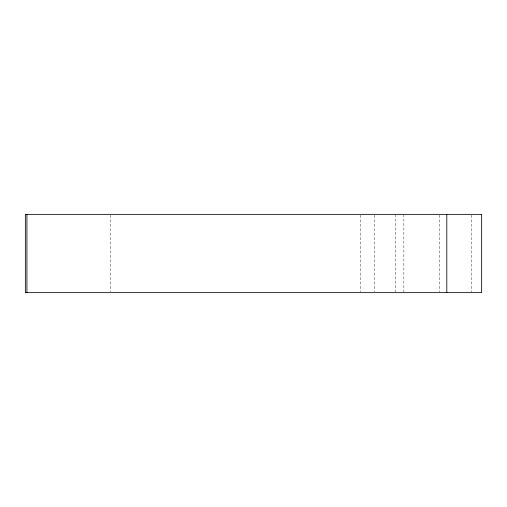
<?xml version="1.0" encoding="UTF-8"?>
<svg xmlns="http://www.w3.org/2000/svg" width="507" height="507" viewBox="0 0 507 507"><rect width="100%" height="100%" fill="white"/><g stroke="black" fill="none" stroke-linecap="round" stroke-linejoin="round"><path stroke-width="0.38" stroke-dasharray="2.54 1.9" d="M471.32 215.152L471.32 291.848M439.442 215.152L439.442 291.848M403.857 214.36L403.857 291.848M395.397 214.36L395.397 291.848M374.673 215.152L374.673 291.848M360.673 215.152L360.673 291.848M110.748 215.152L110.748 291.848"/><path stroke-width="0.76" d="M446.8 214.36L446.8 292.64M26.934 214.36L26.934 292.64M481.65 214.36L25.35 214.36L25.35 292.64L481.65 292.64L481.65 214.36"/></g></svg>
